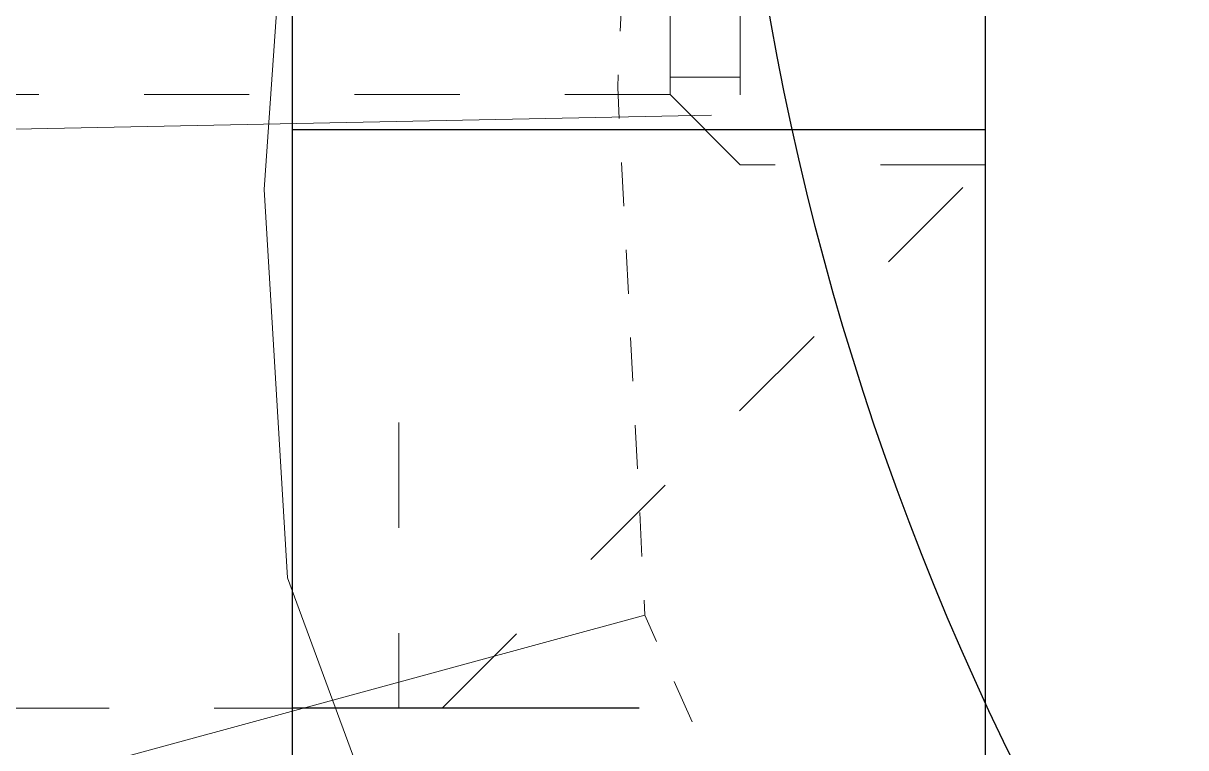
# Model space of a CAD drawing. Header units: millimetres. Extents: x -2078669 to -1085629, y -5987148 to 310365.
# Drawn here: x -1695504 to -1688873, y -660778 to -656646 of the extents above; entities that cross this region are included whole.
import ezdxf

# ---------------------------------------------------------------- set-up
doc = ezdxf.new("R2010")
doc.units = ezdxf.units.MM
doc.header["$LTSCALE"] = 500
doc.linetypes.add('561019', pattern=[1, 0.5, -0.5])
doc.linetypes.add('SXF_跳び破線', pattern=[12, 6, -6])
for name, color, linetype, lineweight in [('D-BGD', 7, 'Continuous', 13), ('D-BYP-STR1', 2, 'Continuous', 13), ('D-BYP-STR8', 5, 'Continuous', 25), ('D-BYP-STRA', 1, 'Continuous', 25)]:
    doc.layers.add(name, color=color, linetype=linetype, lineweight=lineweight)

# ---------------------------------------------------------------- blocks, each defined once
blk = doc.blocks.new('河川平面')
at = {"layer": 'D-BGD', "linetype": 'Continuous'}
for p, q in [((1609423.1, -2786871), (1619388.6, -2786670.7)), ((1609259.3, -2792173.8), (1619008.4, -2789521.4))]:
    blk.add_line(p, q, dxfattribs=at)
at = {"layer": 'D-BGD', "linetype": 'Continuous', "elevation": 364000, "flags": 128}
blk.add_lwpolyline([(1624243.5, -2803817), (1623725.1, -2802292.9), (1620285.2, -2795693.8), (1618028.6, -2791811.8), (1617489.5, -2790721), (1616969, -2789308.8), (1616837, -2787094.5), (1617312.2, -2780195.6), (1617397.4, -2774675.7), (1617445.6, -2771178.6), (1617613.6, -2759007.2), (1617664, -2755279.4), (1617386.8, -2752524.9), (1616960.5, -2744706.4), (1616413.9, -2735864.9), (1615549.2, -2723449.4), (1615306.5, -2713395), (1614940.7, -2697350.3)], dxfattribs=at)
at = {"layer": 'D-BGD', "linetype": '561019', "flags": 128}
blk.add_lwpolyline([(1618950.3, -2620513.6), (1618959.3, -2621128.7), (1618664.9, -2658301.9), (1618662.5, -2658627), (1618571.2, -2661701.5), (1617747, -2689368), (1618403.5, -2710987), (1619103.8, -2730440.9), (1619134.6, -2731637.4), (1619943.3, -2763133.1), (1618852.7, -2786511.4), (1619008.4, -2789521.4), (1619926.7, -2791601.8), (1625688.2, -2802391.3), (1625125.2, -2825293.2), (1624564.1, -2827571.7), (1623496.4, -2829910.7), (1618629.9, -2838639.7), (1618342.1, -2840169.8), (1618771.5, -2861642.1), (1618913.4, -2870691.9)], dxfattribs=at)

msp = doc.modelspace()

# ---------------------------------------------------------------- linework, layer by layer
at = {"layer": 'D-BYP-STR1', "linetype": 'SXF_跳び破線', "ltscale": 0.2}
for p, q in [((-1691414.9, -650453.1), (-1691414.9, -657452.4)), ((-1691814.5, -657052.7), (-1691814.5, -653952.7)), ((-1691814.5, -656952.7), (-1691414.9, -656952.7)), ((-1691814.5, -657052.7), (-1699314.8, -657052.7)), ((-1691414.9, -657452.4), (-1691814.5, -657052.7)), ((-1693114.5, -660552.7), (-1690014.5, -657452.4)), ((-1690014.5, -657452.4), (-1691414.9, -657452.4)), ((-1690014.5, -660852.7), (-1690014.5, -657452.4)), ((-1693360.6, -658923.4), (-1693360.6, -660552.7)), ((-1702814.8, -660552.7), (-1693114.5, -660552.7)), ((-1693114.5, -663952.7, -240720), (-1693114.5, -660552.7))]:
    msp.add_line(p, q, dxfattribs=at)
at = {"layer": 'D-BYP-STR8'}
msp.add_circle((-1675490.1, -653805.4), 16000, dxfattribs=at)
at = {"layer": 'D-BYP-STRA'}
for p, q in [((-1693967.8, -664806), (-1693967.8, -643099.5)), ((-1690014.5, -660852.7), (-1690014.5, -647052.7)), ((-1690014.5, -657252.7), (-1693967.8, -657252.7)), ((-1691991.1, -660552.7), (-1693967.8, -660552.7))]:
    msp.add_line(p, q, dxfattribs=at)

# ---------------------------------------------------------------- block references
at = {"layer": 'D-BGD'}
msp.add_blockref('河川平面', (-3310965.8, 2129500.2), dxfattribs=at)

doc.saveas('drawing.dxf')
